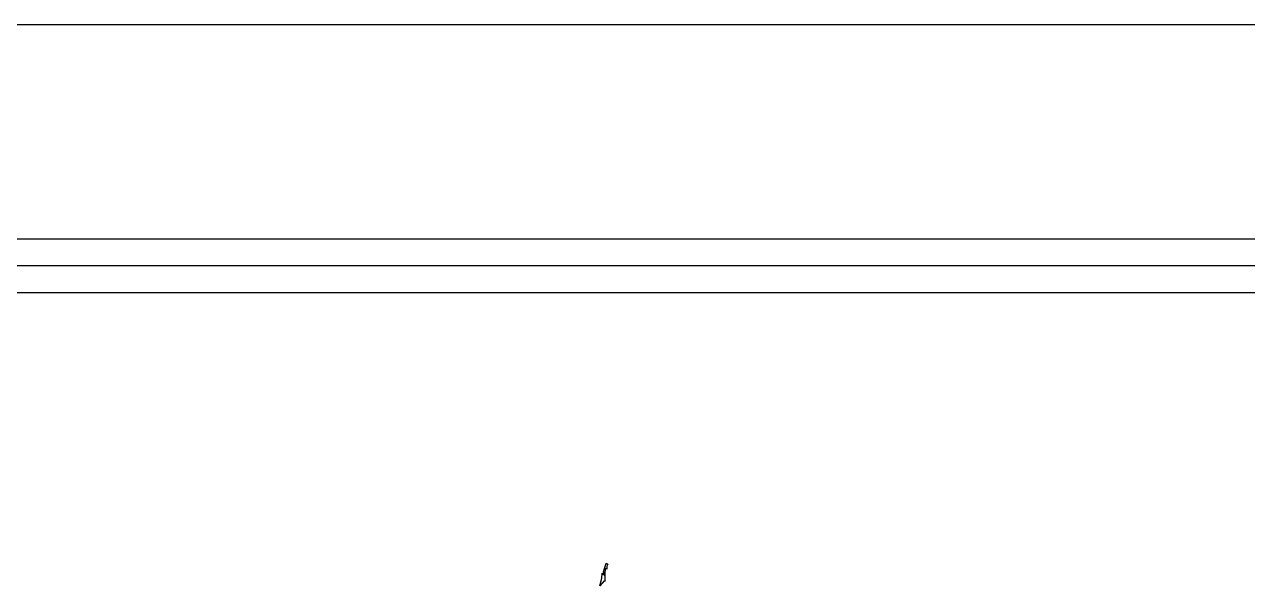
# Model space of a CAD drawing. Extents: x -87611 to 96139, y 77822 to 138139.
# Drawn here: x -21898.1 to -21670.1, y 84045.9 to 84151.1 of the extents above; entities that cross this region are included whole.
import ezdxf

# ---------------------------------------------------------------- set-up
doc = ezdxf.new("R2010")
doc.units = 0
doc.header["$MEASUREMENT"] = 0
doc.layers.get('0').update_dxf_attribs({"color": 6})
for name, color, linetype in [('L12D0 Etch', 190, 'Continuous'), ('L3D0 Base', 3, 'Continuous'), ('L4D0 Cntr', 1, 'Continuous'), ('L7D0 DE', 42, 'Continuous')]:
    doc.layers.add(name, color=color, linetype=linetype)

# ---------------------------------------------------------------- blocks, each defined once
blk = doc.blocks.new('$32_70_C')
at = {"layer": 'L12D0 Etch'}
blk.add_lwpolyline([(0, 0), (0, 2950), (50, 2950), (50, 50), (2950, 50), (2950, 2950), (0, 2950), (0, 3000), (3000, 3000), (3000, 0)], close=True, dxfattribs=at)
at = {"layer": 'L3D0 Base'}
for points in [[(0, 0), (0, 2960), (40, 2960), (40, 40), (2960, 40), (2960, 2960), (0, 2960), (0, 3000), (3000, 3000), (3000, 0)], [(244.369, 2895.37), (244.737, 2896.769), (244.784, 2897.701), (245.271, 2897.297), (245.054, 2897.994), (245.522, 2899.568), (245.833, 2899.393), (245.693, 2899.043), (245.671, 2898.456), (245.436, 2898.602), (245.278, 2897.994), (245.309, 2896.186), (245.185, 2896.31)]]:
    blk.add_lwpolyline(points, close=True, dxfattribs=at)
at = {"layer": 'L4D0 Cntr'}
blk.add_lwpolyline([(0, 0), (0, 2955), (45, 2955), (45, 45), (2955, 45), (2955, 2955), (0, 2955), (0, 3000), (3000, 3000), (3000, 0)], close=True, dxfattribs=at)
at = {"layer": 'L7D0 DE'}
blk.add_lwpolyline([(0, 0), (0, 2960), (40, 2960), (40, 40), (2960, 40), (2960, 2960), (0, 2960), (0, 3000), (3000, 3000), (3000, 0)], close=True, dxfattribs=at)

msp = doc.modelspace()

# ---------------------------------------------------------------- block references
at = {"linetype": 'Continuous'}
msp.add_blockref('$32_70_C', (-22035.22, 81151.1), dxfattribs=at)

doc.saveas('drawing.dxf')
